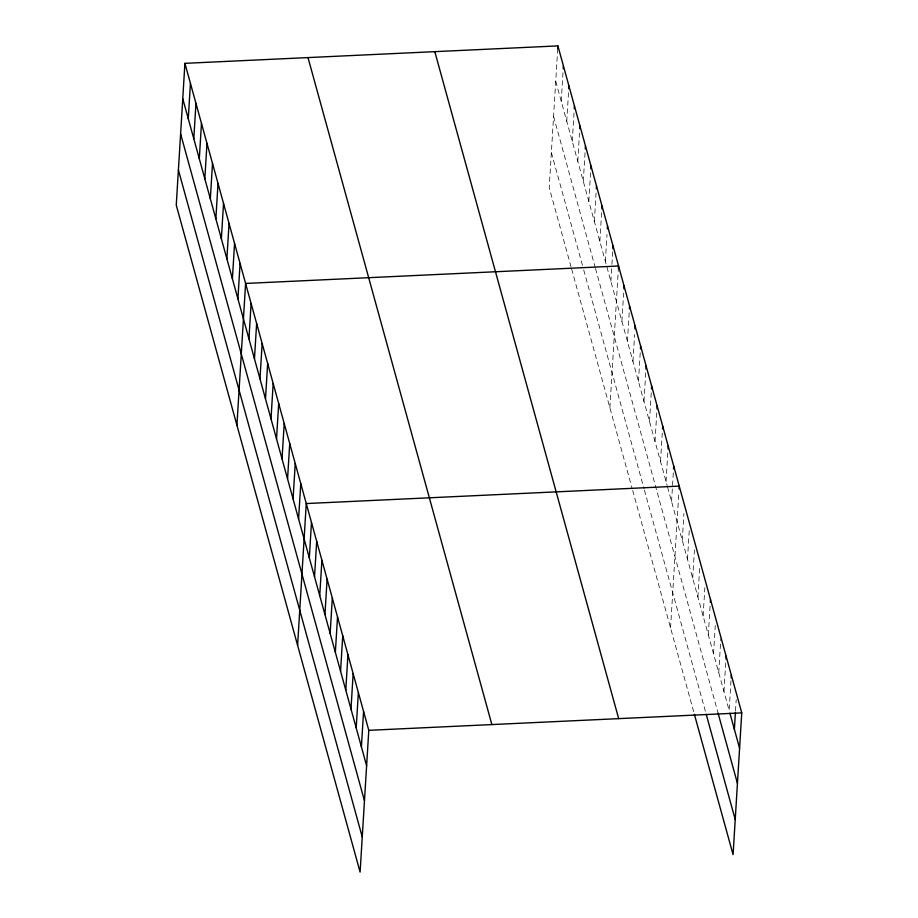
<?xml version="1.0" encoding="UTF-8"?>
<svg xmlns="http://www.w3.org/2000/svg" width="918" height="918" viewBox="0 0 918 918"><rect width="100%" height="100%" fill="white"/><g stroke="black" fill="none" stroke-linecap="round" stroke-linejoin="round"><path stroke-width="0.69" stroke-dasharray="4.59 3.44" d="M557.719 48.734L549.216 187.674L571.283 267.712M561.242 101.301L563.055 71.57M566.75 121.314L568.575 91.582M572.27 141.326L574.002 113.006M577.789 161.327L579.522 133.018M583.297 181.339L585.294 148.785M588.817 201.352L590.641 171.62M594.336 221.364L596.069 193.044M599.856 241.365L601.669 211.645M605.364 261.378L607.016 234.48M610.883 281.39L611.836 265.818M611.916 264.395L612.868 248.824M609.896 407.776L618.388 268.836M621.911 321.403L623.643 293.094M627.43 341.416L629.243 311.684M632.95 361.428L634.59 334.531M638.458 381.44L640.282 351.709M643.977 401.441L645.974 368.887M649.496 421.454L651.31 391.722M655.004 441.466L656.829 411.734M660.524 461.479L662.257 433.158M666.043 481.48L667.856 451.759M671.551 501.492L673.376 471.76M670.565 627.878L678.895 491.773M682.281 540.404L683.921 513.506M687.49 559.303L689.303 529.571M692.7 578.202L694.433 549.882M697.909 597.09L699.723 567.37M703.119 615.989L704.852 587.681M708.329 634.889L710.142 605.157M713.538 653.788L715.271 625.479M718.748 672.687L720.825 638.71M723.958 691.587L725.771 661.855M730.98 680.754L729.167 710.486L667.512 486.815M735.502 710.98L736.19 699.654M555.723 81.289L667.145 485.484M553.577 116.402L595.128 267.138M595.495 268.469L718.094 713.194M551.362 152.572L583.355 268.618M583.722 269.961L644.034 488.732M644.402 490.063L705.827 712.919M571.65 269.043L631.951 487.814M632.686 490.487L694.375 714.273"/><path stroke-width="1.38" d="M184.92 63.342L176.256 205.116L360.108 872.1L368.784 730.326L184.92 63.342L557.892 45.9L741.744 712.884L733.08 854.658L694.375 714.273M188.27 118.743L190.439 83.354M193.79 138.756L195.959 103.367M199.309 158.768L201.467 123.368M204.817 178.781L206.986 143.38M210.337 198.781L212.506 163.393M215.856 218.794L218.014 183.405M221.364 238.806L223.533 203.406M226.884 258.819L229.052 223.418M232.403 278.82L234.56 243.431M237.911 298.832L240.08 263.443M236.924 425.218L245.599 283.444L618.56 266.002L618.388 268.836M248.95 338.857L251.107 303.456M254.458 358.858L256.627 323.469M259.978 378.87L262.146 343.481M265.497 398.882L267.654 363.482M271.005 418.895L273.174 383.494M276.525 438.896L278.693 403.507M282.044 458.908L284.201 423.519M287.563 478.921L289.721 443.52M293.072 498.933L295.24 463.533M298.591 518.934L300.76 483.545M297.604 645.32L306.268 503.557L679.24 486.115L679.068 488.938M309.32 557.846L311.477 522.445M314.53 576.745L316.687 541.345M319.739 595.644L321.897 560.244M324.938 614.544L327.106 579.143M330.147 633.431L332.316 598.043M335.357 652.331L337.526 616.942M340.567 671.23L342.735 635.841M345.776 690.129L347.945 654.741M350.986 709.029L353.155 673.628M356.195 727.928L358.364 692.528M361.405 746.827L363.574 711.427M557.719 48.734L557.892 45.9M563.227 68.747L563.4 65.912M568.747 88.748L568.919 85.925M574.266 108.76L574.438 105.926M579.774 128.772L579.946 125.938M585.294 148.785L585.466 145.951M590.813 168.786L590.985 165.963M596.321 188.798L596.493 185.964M601.841 208.811L602.013 205.976M607.36 228.823L607.532 225.989M612.868 248.824L613.052 246.001M623.907 288.849L624.079 286.014M629.415 308.861L629.599 306.027M634.935 328.862L635.107 326.039M640.454 348.874L640.626 346.04M645.974 368.887L646.146 366.053M651.482 388.899L651.654 386.065M657.001 408.9L657.173 406.077M662.521 428.913L662.693 426.078M668.029 448.925L668.201 446.091M673.548 468.937L673.72 466.103M710.325 602.334L710.498 599.5M725.943 659.021L726.127 656.186M731.153 677.92L731.336 675.086M734.377 729.385L735.41 712.391M368.784 730.326L741.744 712.884M729.913 713.183L739.587 748.273M718.094 713.194L737.441 783.387M706.206 714.261L735.226 819.556M434.811 51.66L618.675 718.645M308 57.582L491.864 724.566M182.762 98.742L366.615 765.727M180.605 133.844L364.469 800.829M178.402 170.014L362.254 836.998"/></g></svg>
